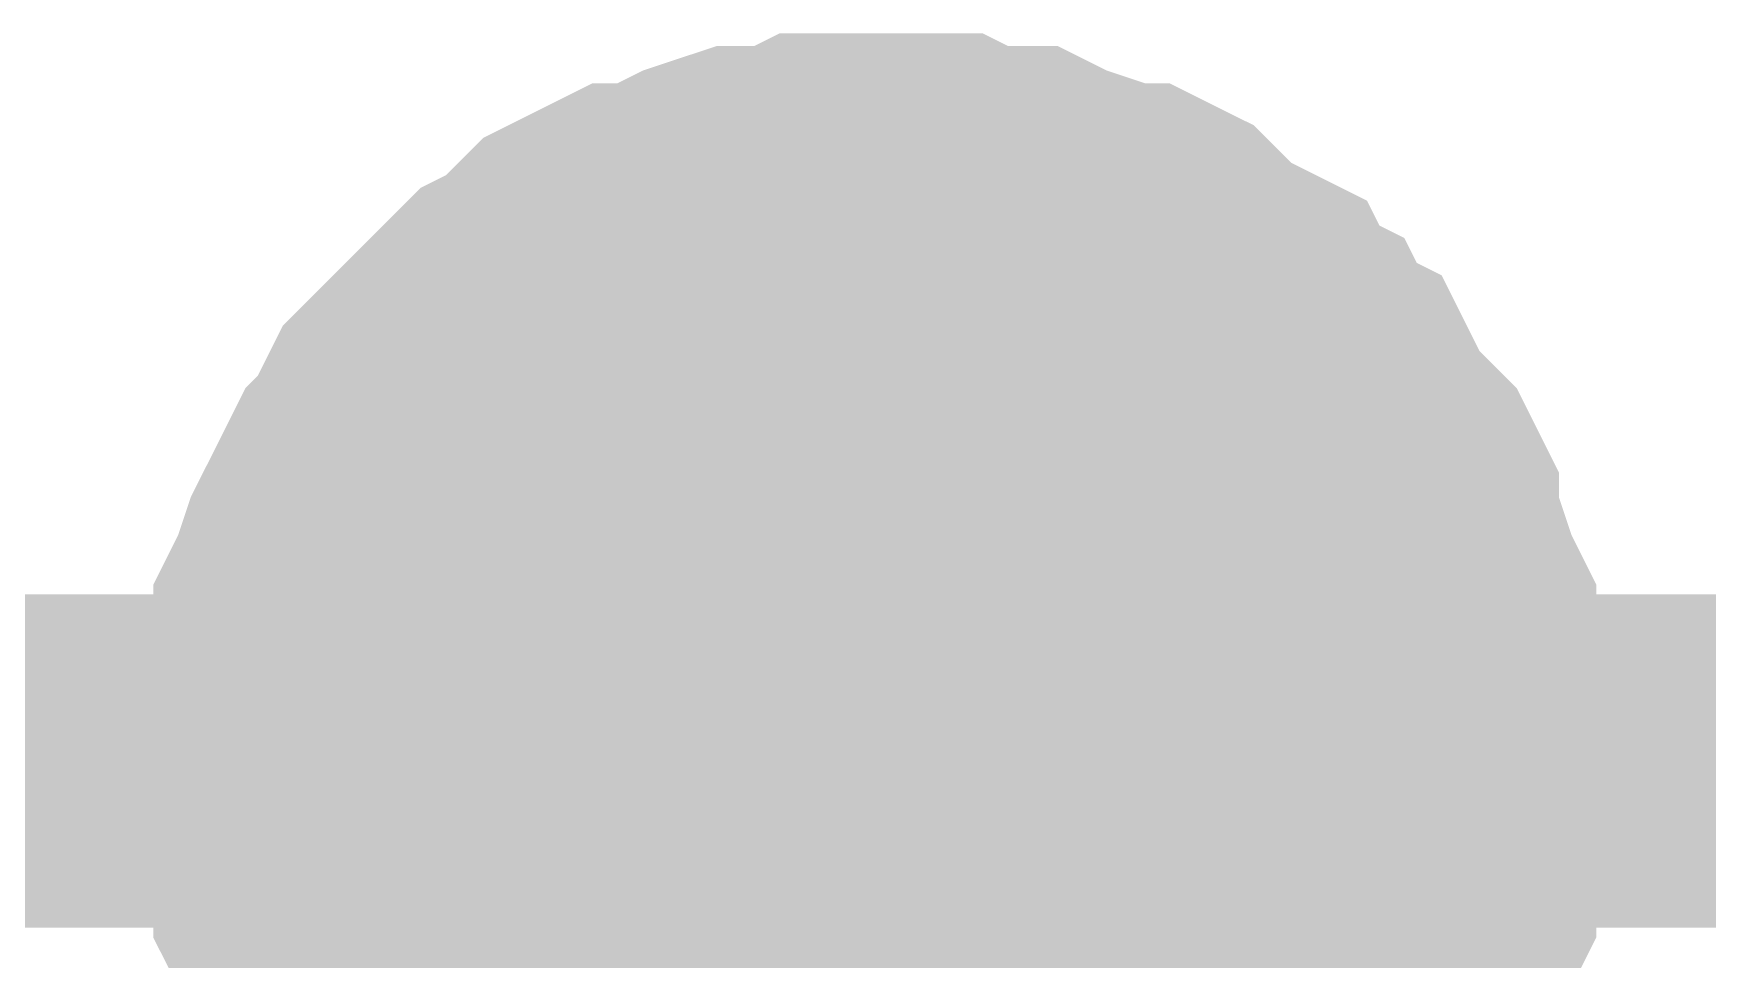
# Model space of a CAD drawing. Header units: inches. Extents: x 0 to 594, y 0 to 420.
# Drawn here: x 141.747 to 143.251, y 279.814 to 280.646 of the extents above; entities that cross this region are included whole.
import ezdxf

# ---------------------------------------------------------------- set-up
doc = ezdxf.new("R2010")
doc.units = ezdxf.units.IN
doc.layers.add('Sheet', color=255, linetype='Continuous')

msp = doc.modelspace()

# ---------------------------------------------------------------- linework, layer by layer
at = {"layer": 'Sheet'}
for points in [[(141.9933, 279.9925, 0.2997, 0.2997, 0), (141.9933, 280.0149, 0.2997, 0.2997, 0), (141.9933, 280.0485, 0.2997, 0.2997, 0), (142.0045, 280.0709, 0.2997, 0.2997, 0), (142.0045, 280.0933, 0.2997, 0.2997, 0), (142.0045, 280.1157, 0.2997, 0.2997, 0), (142.0157, 280.1381, 0.2997, 0.2997, 0), (142.0269, 280.1717, 0.2997, 0.2997, 0), (142.0381, 280.1941, 0.2997, 0.2997, 0), (142.0493, 280.2165, 0.2997, 0.2997, 0), (142.0605, 280.2389, 0.2997, 0.2997, 0), (142.0717, 280.2501, 0.2997, 0.2997, 0), (142.0829, 280.2725, 0.2997, 0.2997, 0), (142.0941, 280.2949, 0.2997, 0.2997, 0), (142.1165, 280.3173, 0.2997, 0.2997, 0), (142.1277, 280.3285, 0.2997, 0.2997, 0), (142.1501, 280.3509, 0.2997, 0.2997, 0), (142.1613, 280.3621, 0.2997, 0.2997, 0), (142.1837, 280.3845, 0.2997, 0.2997, 0), (142.2061, 280.3957, 0.2997, 0.2997, 0), (142.2173, 280.4069, 0.2997, 0.2997, 0), (142.2397, 280.4293, 0.2997, 0.2997, 0), (142.2621, 280.4405, 0.2997, 0.2997, 0), (142.2845, 280.4517, 0.2997, 0.2997, 0), (142.3069, 280.4517, 0.2997, 0.2997, 0), (142.3293, 280.4629, 0.2997, 0.2997, 0), (142.3517, 280.4741, 0.2997, 0.2997, 0), (142.3853, 280.4853, 0.2997, 0.2997, 0), (142.4077, 280.4853, 0.2997, 0.2997, 0), (142.4301, 280.4853, 0.2997, 0.2997, 0), (142.4525, 280.4965, 0.2997, 0.2997, 0), (142.4861, 280.4965, 0.2997, 0.2997, 0), (142.5085, 280.4965, 0.2997, 0.2997, 0)], [(141.9933, 279.9925, 0.2997, 0.2997, 0), (141.9933, 280.0149, 0.2997, 0.2997, 0), (141.9933, 280.0485, 0.2997, 0.2997, 0), (142.0045, 280.0709, 0.2997, 0.2997, 0), (142.0045, 280.0933, 0.2997, 0.2997, 0), (142.0045, 280.1157, 0.2997, 0.2997, 0), (142.0157, 280.1381, 0.2997, 0.2997, 0), (142.0269, 280.1717, 0.2997, 0.2997, 0), (142.0381, 280.1941, 0.2997, 0.2997, 0), (142.0493, 280.2165, 0.2997, 0.2997, 0), (142.0605, 280.2389, 0.2997, 0.2997, 0), (142.0717, 280.2501, 0.2997, 0.2997, 0), (142.0829, 280.2725, 0.2997, 0.2997, 0), (142.0941, 280.2949, 0.2997, 0.2997, 0), (142.1165, 280.3173, 0.2997, 0.2997, 0), (142.1277, 280.3285, 0.2997, 0.2997, 0), (142.1501, 280.3509, 0.2997, 0.2997, 0), (142.1613, 280.3621, 0.2997, 0.2997, 0), (142.1837, 280.3845, 0.2997, 0.2997, 0), (142.2061, 280.3957, 0.2997, 0.2997, 0), (142.2173, 280.4069, 0.2997, 0.2997, 0), (142.2397, 280.4293, 0.2997, 0.2997, 0), (142.2621, 280.4405, 0.2997, 0.2997, 0), (142.2845, 280.4517, 0.2997, 0.2997, 0), (142.3069, 280.4517, 0.2997, 0.2997, 0), (142.3293, 280.4629, 0.2997, 0.2997, 0), (142.3517, 280.4741, 0.2997, 0.2997, 0), (142.3853, 280.4853, 0.2997, 0.2997, 0), (142.4077, 280.4853, 0.2997, 0.2997, 0), (142.4301, 280.4853, 0.2997, 0.2997, 0), (142.4525, 280.4965, 0.2997, 0.2997, 0), (142.4861, 280.4965, 0.2997, 0.2997, 0), (142.5085, 280.4965, 0.2997, 0.2997, 0)], [(141.9933, 279.9925, 0.2997, 0.2997, 0), (141.9933, 280.0149, 0.2997, 0.2997, 0), (141.9933, 280.0485, 0.2997, 0.2997, 0), (142.0045, 280.0709, 0.2997, 0.2997, 0), (142.0045, 280.0933, 0.2997, 0.2997, 0), (142.0045, 280.1157, 0.2997, 0.2997, 0), (142.0157, 280.1381, 0.2997, 0.2997, 0), (142.0269, 280.1717, 0.2997, 0.2997, 0), (142.0381, 280.1941, 0.2997, 0.2997, 0), (142.0493, 280.2165, 0.2997, 0.2997, 0), (142.0605, 280.2389, 0.2997, 0.2997, 0), (142.0717, 280.2501, 0.2997, 0.2997, 0), (142.0829, 280.2725, 0.2997, 0.2997, 0), (142.0941, 280.2949, 0.2997, 0.2997, 0), (142.1165, 280.3173, 0.2997, 0.2997, 0), (142.1277, 280.3285, 0.2997, 0.2997, 0), (142.1501, 280.3509, 0.2997, 0.2997, 0), (142.1613, 280.3621, 0.2997, 0.2997, 0), (142.1837, 280.3845, 0.2997, 0.2997, 0), (142.2061, 280.3957, 0.2997, 0.2997, 0), (142.2173, 280.4069, 0.2997, 0.2997, 0), (142.2397, 280.4293, 0.2997, 0.2997, 0), (142.2621, 280.4405, 0.2997, 0.2997, 0), (142.2845, 280.4517, 0.2997, 0.2997, 0), (142.3069, 280.4517, 0.2997, 0.2997, 0), (142.3293, 280.4629, 0.2997, 0.2997, 0), (142.3517, 280.4741, 0.2997, 0.2997, 0), (142.3853, 280.4853, 0.2997, 0.2997, 0), (142.4077, 280.4853, 0.2997, 0.2997, 0), (142.4301, 280.4853, 0.2997, 0.2997, 0), (142.4525, 280.4965, 0.2997, 0.2997, 0), (142.4861, 280.4965, 0.2997, 0.2997, 0), (142.5085, 280.4965, 0.2997, 0.2997, 0)], [(141.9933, 279.9925, 0.2997, 0.2997, 0), (141.9933, 280.0149, 0.2997, 0.2997, 0), (141.9933, 280.0485, 0.2997, 0.2997, 0), (142.0045, 280.0709, 0.2997, 0.2997, 0), (142.0045, 280.0933, 0.2997, 0.2997, 0), (142.0045, 280.1157, 0.2997, 0.2997, 0), (142.0157, 280.1381, 0.2997, 0.2997, 0), (142.0269, 280.1717, 0.2997, 0.2997, 0), (142.0381, 280.1941, 0.2997, 0.2997, 0), (142.0493, 280.2165, 0.2997, 0.2997, 0), (142.0605, 280.2389, 0.2997, 0.2997, 0), (142.0717, 280.2501, 0.2997, 0.2997, 0), (142.0829, 280.2725, 0.2997, 0.2997, 0), (142.0941, 280.2949, 0.2997, 0.2997, 0), (142.1165, 280.3173, 0.2997, 0.2997, 0), (142.1277, 280.3285, 0.2997, 0.2997, 0), (142.1501, 280.3509, 0.2997, 0.2997, 0), (142.1613, 280.3621, 0.2997, 0.2997, 0), (142.1837, 280.3845, 0.2997, 0.2997, 0), (142.2061, 280.3957, 0.2997, 0.2997, 0), (142.2173, 280.4069, 0.2997, 0.2997, 0), (142.2397, 280.4293, 0.2997, 0.2997, 0), (142.2621, 280.4405, 0.2997, 0.2997, 0), (142.2845, 280.4517, 0.2997, 0.2997, 0), (142.3069, 280.4517, 0.2997, 0.2997, 0), (142.3293, 280.4629, 0.2997, 0.2997, 0), (142.3517, 280.4741, 0.2997, 0.2997, 0), (142.3853, 280.4853, 0.2997, 0.2997, 0), (142.4077, 280.4853, 0.2997, 0.2997, 0), (142.4301, 280.4853, 0.2997, 0.2997, 0), (142.4525, 280.4965, 0.2997, 0.2997, 0), (142.4861, 280.4965, 0.2997, 0.2997, 0), (142.5085, 280.4965, 0.2997, 0.2997, 0)], [(142.5085, 280.4965, 0.2997, 0.2997, 0), (142.5085, 280.4965, 0.2997, 0.2997, 0)], [(142.5085, 280.4965, 0.2997, 0.2997, 0), (142.5309, 280.4965, 0.2997, 0.2997, 0), (142.5645, 280.4965, 0.2997, 0.2997, 0), (142.5869, 280.4853, 0.2997, 0.2997, 0), (142.6093, 280.4853, 0.2997, 0.2997, 0), (142.6317, 280.4853, 0.2997, 0.2997, 0), (142.6541, 280.4741, 0.2997, 0.2997, 0), (142.6877, 280.4629, 0.2997, 0.2997, 0), (142.7101, 280.4517, 0.2997, 0.2997, 0), (142.7325, 280.4517, 0.2997, 0.2997, 0), (142.7549, 280.4405, 0.2997, 0.2997, 0), (142.7661, 280.4293, 0.2997, 0.2997, 0), (142.7885, 280.4069, 0.2997, 0.2997, 0), (142.8109, 280.3957, 0.2997, 0.2997, 0), (142.8333, 280.3845, 0.2997, 0.2997, 0), (142.8445, 280.3621, 0.2997, 0.2997, 0), (142.8669, 280.3509, 0.2997, 0.2997, 0), (142.8781, 280.3285, 0.2997, 0.2997, 0), (142.9005, 280.3173, 0.2997, 0.2997, 0), (142.9117, 280.2949, 0.2997, 0.2997, 0), (142.9229, 280.2725, 0.2997, 0.2997, 0), (142.9452, 280.2501, 0.2997, 0.2997, 0), (142.9564, 280.2389, 0.2997, 0.2997, 0), (142.9676, 280.2165, 0.2997, 0.2997, 0), (142.9676, 280.1941, 0.2997, 0.2997, 0), (142.9788, 280.1717, 0.2997, 0.2997, 0), (142.99, 280.1381, 0.2997, 0.2997, 0), (143.0012, 280.1157, 0.2997, 0.2997, 0), (143.0012, 280.0933, 0.2997, 0.2997, 0), (143.0012, 280.0709, 0.2997, 0.2997, 0), (143.0124, 280.0485, 0.2997, 0.2997, 0), (143.0124, 280.0149, 0.2997, 0.2997, 0), (143.0124, 279.9925, 0.2997, 0.2997, 0)], [(142.5085, 280.4965, 0.2997, 0.2997, 0), (142.5085, 280.4965, 0.2997, 0.2997, 0)], [(142.5085, 280.4965, 0.2997, 0.2997, 0), (142.5309, 280.4965, 0.2997, 0.2997, 0), (142.5645, 280.4965, 0.2997, 0.2997, 0), (142.5869, 280.4853, 0.2997, 0.2997, 0), (142.6093, 280.4853, 0.2997, 0.2997, 0), (142.6317, 280.4853, 0.2997, 0.2997, 0), (142.6541, 280.4741, 0.2997, 0.2997, 0), (142.6877, 280.4629, 0.2997, 0.2997, 0), (142.7101, 280.4517, 0.2997, 0.2997, 0), (142.7325, 280.4517, 0.2997, 0.2997, 0), (142.7549, 280.4405, 0.2997, 0.2997, 0), (142.7661, 280.4293, 0.2997, 0.2997, 0), (142.7885, 280.4069, 0.2997, 0.2997, 0), (142.8109, 280.3957, 0.2997, 0.2997, 0), (142.8333, 280.3845, 0.2997, 0.2997, 0), (142.8445, 280.3621, 0.2997, 0.2997, 0), (142.8669, 280.3509, 0.2997, 0.2997, 0), (142.8781, 280.3285, 0.2997, 0.2997, 0), (142.9005, 280.3173, 0.2997, 0.2997, 0), (142.9117, 280.2949, 0.2997, 0.2997, 0), (142.9229, 280.2725, 0.2997, 0.2997, 0), (142.9452, 280.2501, 0.2997, 0.2997, 0), (142.9564, 280.2389, 0.2997, 0.2997, 0), (142.9676, 280.2165, 0.2997, 0.2997, 0), (142.9676, 280.1941, 0.2997, 0.2997, 0), (142.9788, 280.1717, 0.2997, 0.2997, 0), (142.99, 280.1381, 0.2997, 0.2997, 0), (143.0012, 280.1157, 0.2997, 0.2997, 0), (143.0012, 280.0933, 0.2997, 0.2997, 0), (143.0012, 280.0709, 0.2997, 0.2997, 0), (143.0124, 280.0485, 0.2997, 0.2997, 0), (143.0124, 280.0149, 0.2997, 0.2997, 0), (143.0124, 279.9925, 0.2997, 0.2997, 0)], [(142.5085, 280.4965, 0.2997, 0.2997, 0), (142.5085, 280.4965, 0.2997, 0.2997, 0)], [(142.5085, 280.4965, 0.2997, 0.2997, 0), (142.5309, 280.4965, 0.2997, 0.2997, 0), (142.5645, 280.4965, 0.2997, 0.2997, 0), (142.5869, 280.4853, 0.2997, 0.2997, 0), (142.6093, 280.4853, 0.2997, 0.2997, 0), (142.6317, 280.4853, 0.2997, 0.2997, 0), (142.6541, 280.4741, 0.2997, 0.2997, 0), (142.6877, 280.4629, 0.2997, 0.2997, 0), (142.7101, 280.4517, 0.2997, 0.2997, 0), (142.7325, 280.4517, 0.2997, 0.2997, 0), (142.7549, 280.4405, 0.2997, 0.2997, 0), (142.7661, 280.4293, 0.2997, 0.2997, 0), (142.7885, 280.4069, 0.2997, 0.2997, 0), (142.8109, 280.3957, 0.2997, 0.2997, 0), (142.8333, 280.3845, 0.2997, 0.2997, 0), (142.8445, 280.3621, 0.2997, 0.2997, 0), (142.8669, 280.3509, 0.2997, 0.2997, 0), (142.8781, 280.3285, 0.2997, 0.2997, 0), (142.9005, 280.3173, 0.2997, 0.2997, 0), (142.9117, 280.2949, 0.2997, 0.2997, 0), (142.9229, 280.2725, 0.2997, 0.2997, 0), (142.9452, 280.2501, 0.2997, 0.2997, 0), (142.9564, 280.2389, 0.2997, 0.2997, 0), (142.9676, 280.2165, 0.2997, 0.2997, 0), (142.9676, 280.1941, 0.2997, 0.2997, 0), (142.9788, 280.1717, 0.2997, 0.2997, 0), (142.99, 280.1381, 0.2997, 0.2997, 0), (143.0012, 280.1157, 0.2997, 0.2997, 0), (143.0012, 280.0933, 0.2997, 0.2997, 0), (143.0012, 280.0709, 0.2997, 0.2997, 0), (143.0124, 280.0485, 0.2997, 0.2997, 0), (143.0124, 280.0149, 0.2997, 0.2997, 0), (143.0124, 279.9925, 0.2997, 0.2997, 0)], [(142.5085, 280.4965, 0.2997, 0.2997, 0), (142.5085, 280.4965, 0.2997, 0.2997, 0)], [(142.5085, 280.4965, 0.2997, 0.2997, 0), (142.5309, 280.4965, 0.2997, 0.2997, 0), (142.5645, 280.4965, 0.2997, 0.2997, 0), (142.5869, 280.4853, 0.2997, 0.2997, 0), (142.6093, 280.4853, 0.2997, 0.2997, 0), (142.6317, 280.4853, 0.2997, 0.2997, 0), (142.6541, 280.4741, 0.2997, 0.2997, 0), (142.6877, 280.4629, 0.2997, 0.2997, 0), (142.7101, 280.4517, 0.2997, 0.2997, 0), (142.7325, 280.4517, 0.2997, 0.2997, 0), (142.7549, 280.4405, 0.2997, 0.2997, 0), (142.7661, 280.4293, 0.2997, 0.2997, 0), (142.7885, 280.4069, 0.2997, 0.2997, 0), (142.8109, 280.3957, 0.2997, 0.2997, 0), (142.8333, 280.3845, 0.2997, 0.2997, 0), (142.8445, 280.3621, 0.2997, 0.2997, 0), (142.8669, 280.3509, 0.2997, 0.2997, 0), (142.8781, 280.3285, 0.2997, 0.2997, 0), (142.9005, 280.3173, 0.2997, 0.2997, 0), (142.9117, 280.2949, 0.2997, 0.2997, 0), (142.9229, 280.2725, 0.2997, 0.2997, 0), (142.9452, 280.2501, 0.2997, 0.2997, 0), (142.9564, 280.2389, 0.2997, 0.2997, 0), (142.9676, 280.2165, 0.2997, 0.2997, 0), (142.9676, 280.1941, 0.2997, 0.2997, 0), (142.9788, 280.1717, 0.2997, 0.2997, 0), (142.99, 280.1381, 0.2997, 0.2997, 0), (143.0012, 280.1157, 0.2997, 0.2997, 0), (143.0012, 280.0933, 0.2997, 0.2997, 0), (143.0012, 280.0709, 0.2997, 0.2997, 0), (143.0124, 280.0485, 0.2997, 0.2997, 0), (143.0124, 280.0149, 0.2997, 0.2997, 0), (143.0124, 279.9925, 0.2997, 0.2997, 0)], [(141.9933, 279.9925, 0.0991, 0.0991, 0), (141.9933, 280.0149, 0.0991, 0.0991, 0), (141.9933, 280.0485, 0.0991, 0.0991, 0), (142.0045, 280.0709, 0.0991, 0.0991, 0), (142.0045, 280.0933, 0.0991, 0.0991, 0), (142.0045, 280.1157, 0.0991, 0.0991, 0), (142.0157, 280.1381, 0.0991, 0.0991, 0), (142.0269, 280.1717, 0.0991, 0.0991, 0), (142.0381, 280.1941, 0.0991, 0.0991, 0), (142.0493, 280.2165, 0.0991, 0.0991, 0), (142.0605, 280.2389, 0.0991, 0.0991, 0), (142.0717, 280.2501, 0.0991, 0.0991, 0), (142.0829, 280.2725, 0.0991, 0.0991, 0), (142.0941, 280.2949, 0.0991, 0.0991, 0), (142.1165, 280.3173, 0.0991, 0.0991, 0), (142.1277, 280.3285, 0.0991, 0.0991, 0), (142.1501, 280.3509, 0.0991, 0.0991, 0), (142.1613, 280.3621, 0.0991, 0.0991, 0), (142.1837, 280.3845, 0.0991, 0.0991, 0), (142.2061, 280.3957, 0.0991, 0.0991, 0), (142.2173, 280.4069, 0.0991, 0.0991, 0), (142.2397, 280.4293, 0.0991, 0.0991, 0), (142.2621, 280.4405, 0.0991, 0.0991, 0), (142.2845, 280.4517, 0.0991, 0.0991, 0), (142.3069, 280.4517, 0.0991, 0.0991, 0), (142.3293, 280.4629, 0.0991, 0.0991, 0), (142.3517, 280.4741, 0.0991, 0.0991, 0), (142.3853, 280.4853, 0.0991, 0.0991, 0), (142.4077, 280.4853, 0.0991, 0.0991, 0), (142.4301, 280.4853, 0.0991, 0.0991, 0), (142.4525, 280.4965, 0.0991, 0.0991, 0), (142.4861, 280.4965, 0.0991, 0.0991, 0), (142.5085, 280.4965, 0.0991, 0.0991, 0)], [(141.9933, 279.9925, 0.0991, 0.0991, 0), (141.9933, 280.0149, 0.0991, 0.0991, 0), (141.9933, 280.0485, 0.0991, 0.0991, 0), (142.0045, 280.0709, 0.0991, 0.0991, 0), (142.0045, 280.0933, 0.0991, 0.0991, 0), (142.0045, 280.1157, 0.0991, 0.0991, 0), (142.0157, 280.1381, 0.0991, 0.0991, 0), (142.0269, 280.1717, 0.0991, 0.0991, 0), (142.0381, 280.1941, 0.0991, 0.0991, 0), (142.0493, 280.2165, 0.0991, 0.0991, 0), (142.0605, 280.2389, 0.0991, 0.0991, 0), (142.0717, 280.2501, 0.0991, 0.0991, 0), (142.0829, 280.2725, 0.0991, 0.0991, 0), (142.0941, 280.2949, 0.0991, 0.0991, 0), (142.1165, 280.3173, 0.0991, 0.0991, 0), (142.1277, 280.3285, 0.0991, 0.0991, 0), (142.1501, 280.3509, 0.0991, 0.0991, 0), (142.1613, 280.3621, 0.0991, 0.0991, 0), (142.1837, 280.3845, 0.0991, 0.0991, 0), (142.2061, 280.3957, 0.0991, 0.0991, 0), (142.2173, 280.4069, 0.0991, 0.0991, 0), (142.2397, 280.4293, 0.0991, 0.0991, 0), (142.2621, 280.4405, 0.0991, 0.0991, 0), (142.2845, 280.4517, 0.0991, 0.0991, 0), (142.3069, 280.4517, 0.0991, 0.0991, 0), (142.3293, 280.4629, 0.0991, 0.0991, 0), (142.3517, 280.4741, 0.0991, 0.0991, 0), (142.3853, 280.4853, 0.0991, 0.0991, 0), (142.4077, 280.4853, 0.0991, 0.0991, 0), (142.4301, 280.4853, 0.0991, 0.0991, 0), (142.4525, 280.4965, 0.0991, 0.0991, 0), (142.4861, 280.4965, 0.0991, 0.0991, 0), (142.5085, 280.4965, 0.0991, 0.0991, 0)], [(141.9933, 279.9925, 0.0991, 0.0991, 0), (141.9933, 280.0149, 0.0991, 0.0991, 0), (141.9933, 280.0485, 0.0991, 0.0991, 0), (142.0045, 280.0709, 0.0991, 0.0991, 0), (142.0045, 280.0933, 0.0991, 0.0991, 0), (142.0045, 280.1157, 0.0991, 0.0991, 0), (142.0157, 280.1381, 0.0991, 0.0991, 0), (142.0269, 280.1717, 0.0991, 0.0991, 0), (142.0381, 280.1941, 0.0991, 0.0991, 0), (142.0493, 280.2165, 0.0991, 0.0991, 0), (142.0605, 280.2389, 0.0991, 0.0991, 0), (142.0717, 280.2501, 0.0991, 0.0991, 0), (142.0829, 280.2725, 0.0991, 0.0991, 0), (142.0941, 280.2949, 0.0991, 0.0991, 0), (142.1165, 280.3173, 0.0991, 0.0991, 0), (142.1277, 280.3285, 0.0991, 0.0991, 0), (142.1501, 280.3509, 0.0991, 0.0991, 0), (142.1613, 280.3621, 0.0991, 0.0991, 0), (142.1837, 280.3845, 0.0991, 0.0991, 0), (142.2061, 280.3957, 0.0991, 0.0991, 0), (142.2173, 280.4069, 0.0991, 0.0991, 0), (142.2397, 280.4293, 0.0991, 0.0991, 0), (142.2621, 280.4405, 0.0991, 0.0991, 0), (142.2845, 280.4517, 0.0991, 0.0991, 0), (142.3069, 280.4517, 0.0991, 0.0991, 0), (142.3293, 280.4629, 0.0991, 0.0991, 0), (142.3517, 280.4741, 0.0991, 0.0991, 0), (142.3853, 280.4853, 0.0991, 0.0991, 0), (142.4077, 280.4853, 0.0991, 0.0991, 0), (142.4301, 280.4853, 0.0991, 0.0991, 0), (142.4525, 280.4965, 0.0991, 0.0991, 0), (142.4861, 280.4965, 0.0991, 0.0991, 0), (142.5085, 280.4965, 0.0991, 0.0991, 0)], [(141.9933, 279.9925, 0.0991, 0.0991, 0), (141.9933, 280.0149, 0.0991, 0.0991, 0), (141.9933, 280.0485, 0.0991, 0.0991, 0), (142.0045, 280.0709, 0.0991, 0.0991, 0), (142.0045, 280.0933, 0.0991, 0.0991, 0), (142.0045, 280.1157, 0.0991, 0.0991, 0), (142.0157, 280.1381, 0.0991, 0.0991, 0), (142.0269, 280.1717, 0.0991, 0.0991, 0), (142.0381, 280.1941, 0.0991, 0.0991, 0), (142.0493, 280.2165, 0.0991, 0.0991, 0), (142.0605, 280.2389, 0.0991, 0.0991, 0), (142.0717, 280.2501, 0.0991, 0.0991, 0), (142.0829, 280.2725, 0.0991, 0.0991, 0), (142.0941, 280.2949, 0.0991, 0.0991, 0), (142.1165, 280.3173, 0.0991, 0.0991, 0), (142.1277, 280.3285, 0.0991, 0.0991, 0), (142.1501, 280.3509, 0.0991, 0.0991, 0), (142.1613, 280.3621, 0.0991, 0.0991, 0), (142.1837, 280.3845, 0.0991, 0.0991, 0), (142.2061, 280.3957, 0.0991, 0.0991, 0), (142.2173, 280.4069, 0.0991, 0.0991, 0), (142.2397, 280.4293, 0.0991, 0.0991, 0), (142.2621, 280.4405, 0.0991, 0.0991, 0), (142.2845, 280.4517, 0.0991, 0.0991, 0), (142.3069, 280.4517, 0.0991, 0.0991, 0), (142.3293, 280.4629, 0.0991, 0.0991, 0), (142.3517, 280.4741, 0.0991, 0.0991, 0), (142.3853, 280.4853, 0.0991, 0.0991, 0), (142.4077, 280.4853, 0.0991, 0.0991, 0), (142.4301, 280.4853, 0.0991, 0.0991, 0), (142.4525, 280.4965, 0.0991, 0.0991, 0), (142.4861, 280.4965, 0.0991, 0.0991, 0), (142.5085, 280.4965, 0.0991, 0.0991, 0)], [(142.5085, 280.4965, 0.0991, 0.0991, 0), (142.5085, 280.4965, 0.0991, 0.0991, 0)], [(142.5085, 280.4965, 0.0991, 0.0991, 0), (142.5309, 280.4965, 0.0991, 0.0991, 0), (142.5645, 280.4965, 0.0991, 0.0991, 0), (142.5869, 280.4853, 0.0991, 0.0991, 0), (142.6093, 280.4853, 0.0991, 0.0991, 0), (142.6317, 280.4853, 0.0991, 0.0991, 0), (142.6541, 280.4741, 0.0991, 0.0991, 0), (142.6877, 280.4629, 0.0991, 0.0991, 0), (142.7101, 280.4517, 0.0991, 0.0991, 0), (142.7325, 280.4517, 0.0991, 0.0991, 0), (142.7549, 280.4405, 0.0991, 0.0991, 0), (142.7661, 280.4293, 0.0991, 0.0991, 0), (142.7885, 280.4069, 0.0991, 0.0991, 0), (142.8109, 280.3957, 0.0991, 0.0991, 0), (142.8333, 280.3845, 0.0991, 0.0991, 0), (142.8445, 280.3621, 0.0991, 0.0991, 0), (142.8669, 280.3509, 0.0991, 0.0991, 0), (142.8781, 280.3285, 0.0991, 0.0991, 0), (142.9005, 280.3173, 0.0991, 0.0991, 0), (142.9117, 280.2949, 0.0991, 0.0991, 0), (142.9229, 280.2725, 0.0991, 0.0991, 0), (142.9452, 280.2501, 0.0991, 0.0991, 0), (142.9564, 280.2389, 0.0991, 0.0991, 0), (142.9676, 280.2165, 0.0991, 0.0991, 0), (142.9676, 280.1941, 0.0991, 0.0991, 0), (142.9788, 280.1717, 0.0991, 0.0991, 0), (142.99, 280.1381, 0.0991, 0.0991, 0), (143.0012, 280.1157, 0.0991, 0.0991, 0), (143.0012, 280.0933, 0.0991, 0.0991, 0), (143.0012, 280.0709, 0.0991, 0.0991, 0), (143.0124, 280.0485, 0.0991, 0.0991, 0), (143.0124, 280.0149, 0.0991, 0.0991, 0), (143.0124, 279.9925, 0.0991, 0.0991, 0)], [(142.5085, 280.4965, 0.0991, 0.0991, 0), (142.5085, 280.4965, 0.0991, 0.0991, 0)], [(142.5085, 280.4965, 0.0991, 0.0991, 0), (142.5309, 280.4965, 0.0991, 0.0991, 0), (142.5645, 280.4965, 0.0991, 0.0991, 0), (142.5869, 280.4853, 0.0991, 0.0991, 0), (142.6093, 280.4853, 0.0991, 0.0991, 0), (142.6317, 280.4853, 0.0991, 0.0991, 0), (142.6541, 280.4741, 0.0991, 0.0991, 0), (142.6877, 280.4629, 0.0991, 0.0991, 0), (142.7101, 280.4517, 0.0991, 0.0991, 0), (142.7325, 280.4517, 0.0991, 0.0991, 0), (142.7549, 280.4405, 0.0991, 0.0991, 0), (142.7661, 280.4293, 0.0991, 0.0991, 0), (142.7885, 280.4069, 0.0991, 0.0991, 0), (142.8109, 280.3957, 0.0991, 0.0991, 0), (142.8333, 280.3845, 0.0991, 0.0991, 0), (142.8445, 280.3621, 0.0991, 0.0991, 0), (142.8669, 280.3509, 0.0991, 0.0991, 0), (142.8781, 280.3285, 0.0991, 0.0991, 0), (142.9005, 280.3173, 0.0991, 0.0991, 0), (142.9117, 280.2949, 0.0991, 0.0991, 0), (142.9229, 280.2725, 0.0991, 0.0991, 0), (142.9452, 280.2501, 0.0991, 0.0991, 0), (142.9564, 280.2389, 0.0991, 0.0991, 0), (142.9676, 280.2165, 0.0991, 0.0991, 0), (142.9676, 280.1941, 0.0991, 0.0991, 0), (142.9788, 280.1717, 0.0991, 0.0991, 0), (142.99, 280.1381, 0.0991, 0.0991, 0), (143.0012, 280.1157, 0.0991, 0.0991, 0), (143.0012, 280.0933, 0.0991, 0.0991, 0), (143.0012, 280.0709, 0.0991, 0.0991, 0), (143.0124, 280.0485, 0.0991, 0.0991, 0), (143.0124, 280.0149, 0.0991, 0.0991, 0), (143.0124, 279.9925, 0.0991, 0.0991, 0)], [(142.5085, 280.4965, 0.0991, 0.0991, 0), (142.5085, 280.4965, 0.0991, 0.0991, 0)], [(142.5085, 280.4965, 0.0991, 0.0991, 0), (142.5309, 280.4965, 0.0991, 0.0991, 0), (142.5645, 280.4965, 0.0991, 0.0991, 0), (142.5869, 280.4853, 0.0991, 0.0991, 0), (142.6093, 280.4853, 0.0991, 0.0991, 0), (142.6317, 280.4853, 0.0991, 0.0991, 0), (142.6541, 280.4741, 0.0991, 0.0991, 0), (142.6877, 280.4629, 0.0991, 0.0991, 0), (142.7101, 280.4517, 0.0991, 0.0991, 0), (142.7325, 280.4517, 0.0991, 0.0991, 0), (142.7549, 280.4405, 0.0991, 0.0991, 0), (142.7661, 280.4293, 0.0991, 0.0991, 0), (142.7885, 280.4069, 0.0991, 0.0991, 0), (142.8109, 280.3957, 0.0991, 0.0991, 0), (142.8333, 280.3845, 0.0991, 0.0991, 0), (142.8445, 280.3621, 0.0991, 0.0991, 0), (142.8669, 280.3509, 0.0991, 0.0991, 0), (142.8781, 280.3285, 0.0991, 0.0991, 0), (142.9005, 280.3173, 0.0991, 0.0991, 0), (142.9117, 280.2949, 0.0991, 0.0991, 0), (142.9229, 280.2725, 0.0991, 0.0991, 0), (142.9452, 280.2501, 0.0991, 0.0991, 0), (142.9564, 280.2389, 0.0991, 0.0991, 0), (142.9676, 280.2165, 0.0991, 0.0991, 0), (142.9676, 280.1941, 0.0991, 0.0991, 0), (142.9788, 280.1717, 0.0991, 0.0991, 0), (142.99, 280.1381, 0.0991, 0.0991, 0), (143.0012, 280.1157, 0.0991, 0.0991, 0), (143.0012, 280.0933, 0.0991, 0.0991, 0), (143.0012, 280.0709, 0.0991, 0.0991, 0), (143.0124, 280.0485, 0.0991, 0.0991, 0), (143.0124, 280.0149, 0.0991, 0.0991, 0), (143.0124, 279.9925, 0.0991, 0.0991, 0)], [(142.5085, 280.4965, 0.0991, 0.0991, 0), (142.5085, 280.4965, 0.0991, 0.0991, 0)], [(142.5085, 280.4965, 0.0991, 0.0991, 0), (142.5309, 280.4965, 0.0991, 0.0991, 0), (142.5645, 280.4965, 0.0991, 0.0991, 0), (142.5869, 280.4853, 0.0991, 0.0991, 0), (142.6093, 280.4853, 0.0991, 0.0991, 0), (142.6317, 280.4853, 0.0991, 0.0991, 0), (142.6541, 280.4741, 0.0991, 0.0991, 0), (142.6877, 280.4629, 0.0991, 0.0991, 0), (142.7101, 280.4517, 0.0991, 0.0991, 0), (142.7325, 280.4517, 0.0991, 0.0991, 0), (142.7549, 280.4405, 0.0991, 0.0991, 0), (142.7661, 280.4293, 0.0991, 0.0991, 0), (142.7885, 280.4069, 0.0991, 0.0991, 0), (142.8109, 280.3957, 0.0991, 0.0991, 0), (142.8333, 280.3845, 0.0991, 0.0991, 0), (142.8445, 280.3621, 0.0991, 0.0991, 0), (142.8669, 280.3509, 0.0991, 0.0991, 0), (142.8781, 280.3285, 0.0991, 0.0991, 0), (142.9005, 280.3173, 0.0991, 0.0991, 0), (142.9117, 280.2949, 0.0991, 0.0991, 0), (142.9229, 280.2725, 0.0991, 0.0991, 0), (142.9452, 280.2501, 0.0991, 0.0991, 0), (142.9564, 280.2389, 0.0991, 0.0991, 0), (142.9676, 280.2165, 0.0991, 0.0991, 0), (142.9676, 280.1941, 0.0991, 0.0991, 0), (142.9788, 280.1717, 0.0991, 0.0991, 0), (142.99, 280.1381, 0.0991, 0.0991, 0), (143.0012, 280.1157, 0.0991, 0.0991, 0), (143.0012, 280.0933, 0.0991, 0.0991, 0), (143.0012, 280.0709, 0.0991, 0.0991, 0), (143.0124, 280.0485, 0.0991, 0.0991, 0), (143.0124, 280.0149, 0.0991, 0.0991, 0), (143.0124, 279.9925, 0.0991, 0.0991, 0)], [(147.5033, 279.9925, 0.2997, 0.2997, 0), (142.5085, 279.9925, 0.2997, 0.2997, 0), (135.0051, 279.9925, 0.2997, 0.2997, 0)], [(142.1277, 279.6566, 0.2997, 0.2997, 0), (142.1165, 279.6678, 0.2997, 0.2997, 0), (142.0941, 279.6902, 0.2997, 0.2997, 0), (142.0829, 279.7126, 0.2997, 0.2997, 0), (142.0717, 279.735, 0.2997, 0.2997, 0), (142.0605, 279.7462, 0.2997, 0.2997, 0), (142.0493, 279.7686, 0.2997, 0.2997, 0), (142.0381, 279.791, 0.2997, 0.2997, 0), (142.0269, 279.8134, 0.2997, 0.2997, 0), (142.0157, 279.847, 0.2997, 0.2997, 0), (142.0045, 279.8693, 0.2997, 0.2997, 0), (142.0045, 279.8917, 0.2997, 0.2997, 0), (142.0045, 279.9141, 0.2997, 0.2997, 0), (141.9933, 279.9365, 0.2997, 0.2997, 0), (141.9933, 279.9701, 0.2997, 0.2997, 0), (141.9933, 279.9925, 0.2997, 0.2997, 0)], [(141.9933, 279.9925, 0.2997, 0.2997, 0), (141.9933, 279.9925, 0.2997, 0.2997, 0)], [(142.1277, 279.6566, 0.2997, 0.2997, 0), (142.1165, 279.6678, 0.2997, 0.2997, 0), (142.0941, 279.6902, 0.2997, 0.2997, 0), (142.0829, 279.7126, 0.2997, 0.2997, 0), (142.0717, 279.735, 0.2997, 0.2997, 0), (142.0605, 279.7462, 0.2997, 0.2997, 0), (142.0493, 279.7686, 0.2997, 0.2997, 0), (142.0381, 279.791, 0.2997, 0.2997, 0), (142.0269, 279.8134, 0.2997, 0.2997, 0), (142.0157, 279.847, 0.2997, 0.2997, 0), (142.0045, 279.8693, 0.2997, 0.2997, 0), (142.0045, 279.8917, 0.2997, 0.2997, 0), (142.0045, 279.9141, 0.2997, 0.2997, 0), (141.9933, 279.9365, 0.2997, 0.2997, 0), (141.9933, 279.9701, 0.2997, 0.2997, 0), (141.9933, 279.9925, 0.2997, 0.2997, 0)], [(141.9933, 279.9925, 0.2997, 0.2997, 0), (141.9933, 279.9925, 0.2997, 0.2997, 0)], [(142.1277, 279.6566, 0.2997, 0.2997, 0), (142.1165, 279.6678, 0.2997, 0.2997, 0), (142.0941, 279.6902, 0.2997, 0.2997, 0), (142.0829, 279.7126, 0.2997, 0.2997, 0), (142.0717, 279.735, 0.2997, 0.2997, 0), (142.0605, 279.7462, 0.2997, 0.2997, 0), (142.0493, 279.7686, 0.2997, 0.2997, 0), (142.0381, 279.791, 0.2997, 0.2997, 0), (142.0269, 279.8134, 0.2997, 0.2997, 0), (142.0157, 279.847, 0.2997, 0.2997, 0), (142.0045, 279.8693, 0.2997, 0.2997, 0), (142.0045, 279.8917, 0.2997, 0.2997, 0), (142.0045, 279.9141, 0.2997, 0.2997, 0), (141.9933, 279.9365, 0.2997, 0.2997, 0), (141.9933, 279.9701, 0.2997, 0.2997, 0), (141.9933, 279.9925, 0.2997, 0.2997, 0)], [(141.9933, 279.9925, 0.2997, 0.2997, 0), (141.9933, 279.9925, 0.2997, 0.2997, 0)], [(142.1277, 279.6566, 0.2997, 0.2997, 0), (142.1165, 279.6678, 0.2997, 0.2997, 0), (142.0941, 279.6902, 0.2997, 0.2997, 0), (142.0829, 279.7126, 0.2997, 0.2997, 0), (142.0717, 279.735, 0.2997, 0.2997, 0), (142.0605, 279.7462, 0.2997, 0.2997, 0), (142.0493, 279.7686, 0.2997, 0.2997, 0), (142.0381, 279.791, 0.2997, 0.2997, 0), (142.0269, 279.8134, 0.2997, 0.2997, 0), (142.0157, 279.847, 0.2997, 0.2997, 0), (142.0045, 279.8693, 0.2997, 0.2997, 0), (142.0045, 279.8917, 0.2997, 0.2997, 0), (142.0045, 279.9141, 0.2997, 0.2997, 0), (141.9933, 279.9365, 0.2997, 0.2997, 0), (141.9933, 279.9701, 0.2997, 0.2997, 0), (141.9933, 279.9925, 0.2997, 0.2997, 0)], [(141.9933, 279.9925, 0.2997, 0.2997, 0), (141.9933, 279.9925, 0.2997, 0.2997, 0)], [(147.5033, 269.992, 0.2997, 0.2997, 0), (142.5085, 269.992, 0.2997, 0.2997, 0), (142.5085, 279.9925, 0.2997, 0.2997, 0)], [(143.0124, 279.9925, 0.2997, 0.2997, 0), (143.0124, 279.9701, 0.2997, 0.2997, 0), (143.0124, 279.9365, 0.2997, 0.2997, 0), (143.0012, 279.9141, 0.2997, 0.2997, 0), (143.0012, 279.8917, 0.2997, 0.2997, 0), (143.0012, 279.8693, 0.2997, 0.2997, 0), (142.99, 279.847, 0.2997, 0.2997, 0), (142.9788, 279.8134, 0.2997, 0.2997, 0), (142.9676, 279.791, 0.2997, 0.2997, 0), (142.9676, 279.7686, 0.2997, 0.2997, 0), (142.9564, 279.7462, 0.2997, 0.2997, 0), (142.9452, 279.735, 0.2997, 0.2997, 0), (142.9229, 279.7126, 0.2997, 0.2997, 0), (142.9117, 279.6902, 0.2997, 0.2997, 0), (142.9005, 279.6678, 0.2997, 0.2997, 0), (142.8781, 279.6566, 0.2997, 0.2997, 0)], [(143.0124, 279.9925, 0.2997, 0.2997, 0), (143.0124, 279.9701, 0.2997, 0.2997, 0), (143.0124, 279.9365, 0.2997, 0.2997, 0), (143.0012, 279.9141, 0.2997, 0.2997, 0), (143.0012, 279.8917, 0.2997, 0.2997, 0), (143.0012, 279.8693, 0.2997, 0.2997, 0), (142.99, 279.847, 0.2997, 0.2997, 0), (142.9788, 279.8134, 0.2997, 0.2997, 0), (142.9676, 279.791, 0.2997, 0.2997, 0), (142.9676, 279.7686, 0.2997, 0.2997, 0), (142.9564, 279.7462, 0.2997, 0.2997, 0), (142.9452, 279.735, 0.2997, 0.2997, 0), (142.9229, 279.7126, 0.2997, 0.2997, 0), (142.9117, 279.6902, 0.2997, 0.2997, 0), (142.9005, 279.6678, 0.2997, 0.2997, 0), (142.8781, 279.6566, 0.2997, 0.2997, 0)], [(143.0124, 279.9925, 0.2997, 0.2997, 0), (143.0124, 279.9701, 0.2997, 0.2997, 0), (143.0124, 279.9365, 0.2997, 0.2997, 0), (143.0012, 279.9141, 0.2997, 0.2997, 0), (143.0012, 279.8917, 0.2997, 0.2997, 0), (143.0012, 279.8693, 0.2997, 0.2997, 0), (142.99, 279.847, 0.2997, 0.2997, 0), (142.9788, 279.8134, 0.2997, 0.2997, 0), (142.9676, 279.791, 0.2997, 0.2997, 0), (142.9676, 279.7686, 0.2997, 0.2997, 0), (142.9564, 279.7462, 0.2997, 0.2997, 0), (142.9452, 279.735, 0.2997, 0.2997, 0), (142.9229, 279.7126, 0.2997, 0.2997, 0), (142.9117, 279.6902, 0.2997, 0.2997, 0), (142.9005, 279.6678, 0.2997, 0.2997, 0), (142.8781, 279.6566, 0.2997, 0.2997, 0)], [(143.0124, 279.9925, 0.2997, 0.2997, 0), (143.0124, 279.9701, 0.2997, 0.2997, 0), (143.0124, 279.9365, 0.2997, 0.2997, 0), (143.0012, 279.9141, 0.2997, 0.2997, 0), (143.0012, 279.8917, 0.2997, 0.2997, 0), (143.0012, 279.8693, 0.2997, 0.2997, 0), (142.99, 279.847, 0.2997, 0.2997, 0), (142.9788, 279.8134, 0.2997, 0.2997, 0), (142.9676, 279.791, 0.2997, 0.2997, 0), (142.9676, 279.7686, 0.2997, 0.2997, 0), (142.9564, 279.7462, 0.2997, 0.2997, 0), (142.9452, 279.735, 0.2997, 0.2997, 0), (142.9229, 279.7126, 0.2997, 0.2997, 0), (142.9117, 279.6902, 0.2997, 0.2997, 0), (142.9005, 279.6678, 0.2997, 0.2997, 0), (142.8781, 279.6566, 0.2997, 0.2997, 0)], [(143.0124, 279.9925, 0.2997, 0.2997, 0), (143.0124, 279.9925, 0.2997, 0.2997, 0), (143.0124, 279.9925, 0.2997, 0.2997, 0), (143.0124, 279.9925, 0.2997, 0.2997, 0), (143.0124, 279.9925, 0.2997, 0.2997, 0), (143.0124, 279.9925, 0.2997, 0.2997, 0), (143.0124, 279.9925, 0.2997, 0.2997, 0), (143.0124, 279.9925, 0.2997, 0.2997, 0), (143.0124, 279.9925, 0.2997, 0.2997, 0), (143.0124, 279.9925, 0.2997, 0.2997, 0), (143.0124, 279.9925, 0.2997, 0.2997, 0), (143.0124, 279.9925, 0.2997, 0.2997, 0), (143.0124, 279.9925, 0.2997, 0.2997, 0), (143.0124, 279.9925, 0.2997, 0.2997, 0), (143.0124, 279.9925, 0.2997, 0.2997, 0), (143.0124, 279.9925, 0.2997, 0.2997, 0), (143.0124, 279.9925, 0.2997, 0.2997, 0), (143.0124, 279.9925, 0.2997, 0.2997, 0), (143.0124, 279.9925, 0.2997, 0.2997, 0), (143.0124, 279.9925, 0.2997, 0.2997, 0), (143.0124, 279.9925, 0.2997, 0.2997, 0), (143.0124, 279.9925, 0.2997, 0.2997, 0), (143.0124, 279.9925, 0.2997, 0.2997, 0), (143.0124, 279.9925, 0.2997, 0.2997, 0), (143.0124, 279.9925, 0.2997, 0.2997, 0), (143.0124, 279.9925, 0.2997, 0.2997, 0), (143.0124, 279.9925, 0.2997, 0.2997, 0), (143.0124, 279.9925, 0.2997, 0.2997, 0), (143.0124, 279.9925, 0.2997, 0.2997, 0), (143.0124, 279.9925, 0.2997, 0.2997, 0), (143.0124, 279.9925, 0.2997, 0.2997, 0), (143.0124, 279.9925, 0.2997, 0.2997, 0), (143.0124, 279.9925, 0.2997, 0.2997, 0)], [(143.0124, 279.9925, 0.2997, 0.2997, 0), (143.0124, 279.9925, 0.2997, 0.2997, 0)], [(143.0124, 279.9925, 0.2997, 0.2997, 0), (143.0124, 279.9925, 0.2997, 0.2997, 0), (143.0124, 279.9925, 0.2997, 0.2997, 0), (143.0124, 279.9925, 0.2997, 0.2997, 0), (143.0124, 279.9925, 0.2997, 0.2997, 0), (143.0124, 279.9925, 0.2997, 0.2997, 0), (143.0124, 279.9925, 0.2997, 0.2997, 0), (143.0124, 279.9925, 0.2997, 0.2997, 0), (143.0124, 279.9925, 0.2997, 0.2997, 0), (143.0124, 279.9925, 0.2997, 0.2997, 0), (143.0124, 279.9925, 0.2997, 0.2997, 0), (143.0124, 279.9925, 0.2997, 0.2997, 0), (143.0124, 279.9925, 0.2997, 0.2997, 0), (143.0124, 279.9925, 0.2997, 0.2997, 0), (143.0124, 279.9925, 0.2997, 0.2997, 0), (143.0124, 279.9925, 0.2997, 0.2997, 0), (143.0124, 279.9925, 0.2997, 0.2997, 0), (143.0124, 279.9925, 0.2997, 0.2997, 0), (143.0124, 279.9925, 0.2997, 0.2997, 0), (143.0124, 279.9925, 0.2997, 0.2997, 0), (143.0124, 279.9925, 0.2997, 0.2997, 0), (143.0124, 279.9925, 0.2997, 0.2997, 0), (143.0124, 279.9925, 0.2997, 0.2997, 0), (143.0124, 279.9925, 0.2997, 0.2997, 0), (143.0124, 279.9925, 0.2997, 0.2997, 0), (143.0124, 279.9925, 0.2997, 0.2997, 0), (143.0124, 279.9925, 0.2997, 0.2997, 0), (143.0124, 279.9925, 0.2997, 0.2997, 0), (143.0124, 279.9925, 0.2997, 0.2997, 0), (143.0124, 279.9925, 0.2997, 0.2997, 0), (143.0124, 279.9925, 0.2997, 0.2997, 0), (143.0124, 279.9925, 0.2997, 0.2997, 0), (143.0124, 279.9925, 0.2997, 0.2997, 0)], [(143.0124, 279.9925, 0.2997, 0.2997, 0), (143.0124, 279.9925, 0.2997, 0.2997, 0)], [(143.0124, 279.9925, 0.2997, 0.2997, 0), (143.0124, 279.9925, 0.2997, 0.2997, 0), (143.0124, 279.9925, 0.2997, 0.2997, 0), (143.0124, 279.9925, 0.2997, 0.2997, 0), (143.0124, 279.9925, 0.2997, 0.2997, 0), (143.0124, 279.9925, 0.2997, 0.2997, 0), (143.0124, 279.9925, 0.2997, 0.2997, 0), (143.0124, 279.9925, 0.2997, 0.2997, 0), (143.0124, 279.9925, 0.2997, 0.2997, 0), (143.0124, 279.9925, 0.2997, 0.2997, 0), (143.0124, 279.9925, 0.2997, 0.2997, 0), (143.0124, 279.9925, 0.2997, 0.2997, 0), (143.0124, 279.9925, 0.2997, 0.2997, 0), (143.0124, 279.9925, 0.2997, 0.2997, 0), (143.0124, 279.9925, 0.2997, 0.2997, 0), (143.0124, 279.9925, 0.2997, 0.2997, 0), (143.0124, 279.9925, 0.2997, 0.2997, 0), (143.0124, 279.9925, 0.2997, 0.2997, 0), (143.0124, 279.9925, 0.2997, 0.2997, 0), (143.0124, 279.9925, 0.2997, 0.2997, 0), (143.0124, 279.9925, 0.2997, 0.2997, 0), (143.0124, 279.9925, 0.2997, 0.2997, 0), (143.0124, 279.9925, 0.2997, 0.2997, 0), (143.0124, 279.9925, 0.2997, 0.2997, 0), (143.0124, 279.9925, 0.2997, 0.2997, 0), (143.0124, 279.9925, 0.2997, 0.2997, 0), (143.0124, 279.9925, 0.2997, 0.2997, 0), (143.0124, 279.9925, 0.2997, 0.2997, 0), (143.0124, 279.9925, 0.2997, 0.2997, 0), (143.0124, 279.9925, 0.2997, 0.2997, 0), (143.0124, 279.9925, 0.2997, 0.2997, 0), (143.0124, 279.9925, 0.2997, 0.2997, 0), (143.0124, 279.9925, 0.2997, 0.2997, 0)], [(143.0124, 279.9925, 0.2997, 0.2997, 0), (143.0124, 279.9925, 0.2997, 0.2997, 0)], [(143.0124, 279.9925, 0.2997, 0.2997, 0), (143.0124, 279.9925, 0.2997, 0.2997, 0), (143.0124, 279.9925, 0.2997, 0.2997, 0), (143.0124, 279.9925, 0.2997, 0.2997, 0), (143.0124, 279.9925, 0.2997, 0.2997, 0), (143.0124, 279.9925, 0.2997, 0.2997, 0), (143.0124, 279.9925, 0.2997, 0.2997, 0), (143.0124, 279.9925, 0.2997, 0.2997, 0), (143.0124, 279.9925, 0.2997, 0.2997, 0), (143.0124, 279.9925, 0.2997, 0.2997, 0), (143.0124, 279.9925, 0.2997, 0.2997, 0), (143.0124, 279.9925, 0.2997, 0.2997, 0), (143.0124, 279.9925, 0.2997, 0.2997, 0), (143.0124, 279.9925, 0.2997, 0.2997, 0), (143.0124, 279.9925, 0.2997, 0.2997, 0), (143.0124, 279.9925, 0.2997, 0.2997, 0), (143.0124, 279.9925, 0.2997, 0.2997, 0), (143.0124, 279.9925, 0.2997, 0.2997, 0), (143.0124, 279.9925, 0.2997, 0.2997, 0), (143.0124, 279.9925, 0.2997, 0.2997, 0), (143.0124, 279.9925, 0.2997, 0.2997, 0), (143.0124, 279.9925, 0.2997, 0.2997, 0), (143.0124, 279.9925, 0.2997, 0.2997, 0), (143.0124, 279.9925, 0.2997, 0.2997, 0), (143.0124, 279.9925, 0.2997, 0.2997, 0), (143.0124, 279.9925, 0.2997, 0.2997, 0), (143.0124, 279.9925, 0.2997, 0.2997, 0), (143.0124, 279.9925, 0.2997, 0.2997, 0), (143.0124, 279.9925, 0.2997, 0.2997, 0), (143.0124, 279.9925, 0.2997, 0.2997, 0), (143.0124, 279.9925, 0.2997, 0.2997, 0), (143.0124, 279.9925, 0.2997, 0.2997, 0), (143.0124, 279.9925, 0.2997, 0.2997, 0)], [(143.0124, 279.9925, 0.2997, 0.2997, 0), (143.0124, 279.9925, 0.2997, 0.2997, 0)], [(142.0605, 279.7462, 0.0991, 0.0991, 0), (142.0493, 279.7686, 0.0991, 0.0991, 0), (142.0381, 279.791, 0.0991, 0.0991, 0), (142.0269, 279.8134, 0.0991, 0.0991, 0), (142.0157, 279.847, 0.0991, 0.0991, 0), (142.0045, 279.8693, 0.0991, 0.0991, 0), (142.0045, 279.8917, 0.0991, 0.0991, 0), (142.0045, 279.9141, 0.0991, 0.0991, 0), (141.9933, 279.9365, 0.0991, 0.0991, 0), (141.9933, 279.9701, 0.0991, 0.0991, 0), (141.9933, 279.9925, 0.0991, 0.0991, 0)], [(141.9933, 279.9925, 0.0991, 0.0991, 0), (141.9933, 279.9925, 0.0991, 0.0991, 0)], [(142.0605, 279.7462, 0.0991, 0.0991, 0), (142.0493, 279.7686, 0.0991, 0.0991, 0), (142.0381, 279.791, 0.0991, 0.0991, 0), (142.0269, 279.8134, 0.0991, 0.0991, 0), (142.0157, 279.847, 0.0991, 0.0991, 0), (142.0045, 279.8693, 0.0991, 0.0991, 0), (142.0045, 279.8917, 0.0991, 0.0991, 0), (142.0045, 279.9141, 0.0991, 0.0991, 0), (141.9933, 279.9365, 0.0991, 0.0991, 0), (141.9933, 279.9701, 0.0991, 0.0991, 0), (141.9933, 279.9925, 0.0991, 0.0991, 0)], [(141.9933, 279.9925, 0.0991, 0.0991, 0), (141.9933, 279.9925, 0.0991, 0.0991, 0)], [(142.0605, 279.7462, 0.0991, 0.0991, 0), (142.0493, 279.7686, 0.0991, 0.0991, 0), (142.0381, 279.791, 0.0991, 0.0991, 0), (142.0269, 279.8134, 0.0991, 0.0991, 0), (142.0157, 279.847, 0.0991, 0.0991, 0), (142.0045, 279.8693, 0.0991, 0.0991, 0), (142.0045, 279.8917, 0.0991, 0.0991, 0), (142.0045, 279.9141, 0.0991, 0.0991, 0), (141.9933, 279.9365, 0.0991, 0.0991, 0), (141.9933, 279.9701, 0.0991, 0.0991, 0), (141.9933, 279.9925, 0.0991, 0.0991, 0)], [(141.9933, 279.9925, 0.0991, 0.0991, 0), (141.9933, 279.9925, 0.0991, 0.0991, 0)], [(142.0605, 279.7462, 0.0991, 0.0991, 0), (142.0493, 279.7686, 0.0991, 0.0991, 0), (142.0381, 279.791, 0.0991, 0.0991, 0), (142.0269, 279.8134, 0.0991, 0.0991, 0), (142.0157, 279.847, 0.0991, 0.0991, 0), (142.0045, 279.8693, 0.0991, 0.0991, 0), (142.0045, 279.8917, 0.0991, 0.0991, 0), (142.0045, 279.9141, 0.0991, 0.0991, 0), (141.9933, 279.9365, 0.0991, 0.0991, 0), (141.9933, 279.9701, 0.0991, 0.0991, 0), (141.9933, 279.9925, 0.0991, 0.0991, 0)], [(141.9933, 279.9925, 0.0991, 0.0991, 0), (141.9933, 279.9925, 0.0991, 0.0991, 0)], [(143.0124, 279.9925, 0.0991, 0.0991, 0), (143.0124, 279.9701, 0.0991, 0.0991, 0), (143.0124, 279.9365, 0.0991, 0.0991, 0), (143.0012, 279.9141, 0.0991, 0.0991, 0), (143.0012, 279.8917, 0.0991, 0.0991, 0), (143.0012, 279.8693, 0.0991, 0.0991, 0), (142.99, 279.847, 0.0991, 0.0991, 0), (142.9788, 279.8134, 0.0991, 0.0991, 0), (142.9676, 279.791, 0.0991, 0.0991, 0), (142.9676, 279.7686, 0.0991, 0.0991, 0), (142.9564, 279.7462, 0.0991, 0.0991, 0)], [(143.0124, 279.9925, 0.0991, 0.0991, 0), (143.0124, 279.9701, 0.0991, 0.0991, 0), (143.0124, 279.9365, 0.0991, 0.0991, 0), (143.0012, 279.9141, 0.0991, 0.0991, 0), (143.0012, 279.8917, 0.0991, 0.0991, 0), (143.0012, 279.8693, 0.0991, 0.0991, 0), (142.99, 279.847, 0.0991, 0.0991, 0), (142.9788, 279.8134, 0.0991, 0.0991, 0), (142.9676, 279.791, 0.0991, 0.0991, 0), (142.9676, 279.7686, 0.0991, 0.0991, 0), (142.9564, 279.7462, 0.0991, 0.0991, 0)], [(143.0124, 279.9925, 0.0991, 0.0991, 0), (143.0124, 279.9701, 0.0991, 0.0991, 0), (143.0124, 279.9365, 0.0991, 0.0991, 0), (143.0012, 279.9141, 0.0991, 0.0991, 0), (143.0012, 279.8917, 0.0991, 0.0991, 0), (143.0012, 279.8693, 0.0991, 0.0991, 0), (142.99, 279.847, 0.0991, 0.0991, 0), (142.9788, 279.8134, 0.0991, 0.0991, 0), (142.9676, 279.791, 0.0991, 0.0991, 0), (142.9676, 279.7686, 0.0991, 0.0991, 0), (142.9564, 279.7462, 0.0991, 0.0991, 0)], [(143.0124, 279.9925, 0.0991, 0.0991, 0), (143.0124, 279.9701, 0.0991, 0.0991, 0), (143.0124, 279.9365, 0.0991, 0.0991, 0), (143.0012, 279.9141, 0.0991, 0.0991, 0), (143.0012, 279.8917, 0.0991, 0.0991, 0), (143.0012, 279.8693, 0.0991, 0.0991, 0), (142.99, 279.847, 0.0991, 0.0991, 0), (142.9788, 279.8134, 0.0991, 0.0991, 0), (142.9676, 279.791, 0.0991, 0.0991, 0), (142.9676, 279.7686, 0.0991, 0.0991, 0), (142.9564, 279.7462, 0.0991, 0.0991, 0)], [(143.0124, 279.9925, 0.0991, 0.0991, 0), (143.0124, 279.9925, 0.0991, 0.0991, 0), (143.0124, 279.9925, 0.0991, 0.0991, 0), (143.0124, 279.9925, 0.0991, 0.0991, 0), (143.0124, 279.9925, 0.0991, 0.0991, 0), (143.0124, 279.9925, 0.0991, 0.0991, 0), (143.0124, 279.9925, 0.0991, 0.0991, 0), (143.0124, 279.9925, 0.0991, 0.0991, 0), (143.0124, 279.9925, 0.0991, 0.0991, 0), (143.0124, 279.9925, 0.0991, 0.0991, 0), (143.0124, 279.9925, 0.0991, 0.0991, 0), (143.0124, 279.9925, 0.0991, 0.0991, 0), (143.0124, 279.9925, 0.0991, 0.0991, 0), (143.0124, 279.9925, 0.0991, 0.0991, 0), (143.0124, 279.9925, 0.0991, 0.0991, 0), (143.0124, 279.9925, 0.0991, 0.0991, 0), (143.0124, 279.9925, 0.0991, 0.0991, 0), (143.0124, 279.9925, 0.0991, 0.0991, 0), (143.0124, 279.9925, 0.0991, 0.0991, 0), (143.0124, 279.9925, 0.0991, 0.0991, 0), (143.0124, 279.9925, 0.0991, 0.0991, 0), (143.0124, 279.9925, 0.0991, 0.0991, 0), (143.0124, 279.9925, 0.0991, 0.0991, 0), (143.0124, 279.9925, 0.0991, 0.0991, 0), (143.0124, 279.9925, 0.0991, 0.0991, 0), (143.0124, 279.9925, 0.0991, 0.0991, 0), (143.0124, 279.9925, 0.0991, 0.0991, 0), (143.0124, 279.9925, 0.0991, 0.0991, 0), (143.0124, 279.9925, 0.0991, 0.0991, 0), (143.0124, 279.9925, 0.0991, 0.0991, 0), (143.0124, 279.9925, 0.0991, 0.0991, 0), (143.0124, 279.9925, 0.0991, 0.0991, 0), (143.0124, 279.9925, 0.0991, 0.0991, 0)], [(143.0124, 279.9925, 0.0991, 0.0991, 0), (143.0124, 279.9925, 0.0991, 0.0991, 0)], [(143.0124, 279.9925, 0.0991, 0.0991, 0), (143.0124, 279.9925, 0.0991, 0.0991, 0), (143.0124, 279.9925, 0.0991, 0.0991, 0), (143.0124, 279.9925, 0.0991, 0.0991, 0), (143.0124, 279.9925, 0.0991, 0.0991, 0), (143.0124, 279.9925, 0.0991, 0.0991, 0), (143.0124, 279.9925, 0.0991, 0.0991, 0), (143.0124, 279.9925, 0.0991, 0.0991, 0), (143.0124, 279.9925, 0.0991, 0.0991, 0), (143.0124, 279.9925, 0.0991, 0.0991, 0), (143.0124, 279.9925, 0.0991, 0.0991, 0), (143.0124, 279.9925, 0.0991, 0.0991, 0), (143.0124, 279.9925, 0.0991, 0.0991, 0), (143.0124, 279.9925, 0.0991, 0.0991, 0), (143.0124, 279.9925, 0.0991, 0.0991, 0), (143.0124, 279.9925, 0.0991, 0.0991, 0), (143.0124, 279.9925, 0.0991, 0.0991, 0), (143.0124, 279.9925, 0.0991, 0.0991, 0), (143.0124, 279.9925, 0.0991, 0.0991, 0), (143.0124, 279.9925, 0.0991, 0.0991, 0), (143.0124, 279.9925, 0.0991, 0.0991, 0), (143.0124, 279.9925, 0.0991, 0.0991, 0), (143.0124, 279.9925, 0.0991, 0.0991, 0), (143.0124, 279.9925, 0.0991, 0.0991, 0), (143.0124, 279.9925, 0.0991, 0.0991, 0), (143.0124, 279.9925, 0.0991, 0.0991, 0), (143.0124, 279.9925, 0.0991, 0.0991, 0), (143.0124, 279.9925, 0.0991, 0.0991, 0), (143.0124, 279.9925, 0.0991, 0.0991, 0), (143.0124, 279.9925, 0.0991, 0.0991, 0), (143.0124, 279.9925, 0.0991, 0.0991, 0), (143.0124, 279.9925, 0.0991, 0.0991, 0), (143.0124, 279.9925, 0.0991, 0.0991, 0)], [(143.0124, 279.9925, 0.0991, 0.0991, 0), (143.0124, 279.9925, 0.0991, 0.0991, 0)], [(143.0124, 279.9925, 0.0991, 0.0991, 0), (143.0124, 279.9925, 0.0991, 0.0991, 0), (143.0124, 279.9925, 0.0991, 0.0991, 0), (143.0124, 279.9925, 0.0991, 0.0991, 0), (143.0124, 279.9925, 0.0991, 0.0991, 0), (143.0124, 279.9925, 0.0991, 0.0991, 0), (143.0124, 279.9925, 0.0991, 0.0991, 0), (143.0124, 279.9925, 0.0991, 0.0991, 0), (143.0124, 279.9925, 0.0991, 0.0991, 0), (143.0124, 279.9925, 0.0991, 0.0991, 0), (143.0124, 279.9925, 0.0991, 0.0991, 0), (143.0124, 279.9925, 0.0991, 0.0991, 0), (143.0124, 279.9925, 0.0991, 0.0991, 0), (143.0124, 279.9925, 0.0991, 0.0991, 0), (143.0124, 279.9925, 0.0991, 0.0991, 0), (143.0124, 279.9925, 0.0991, 0.0991, 0), (143.0124, 279.9925, 0.0991, 0.0991, 0), (143.0124, 279.9925, 0.0991, 0.0991, 0), (143.0124, 279.9925, 0.0991, 0.0991, 0), (143.0124, 279.9925, 0.0991, 0.0991, 0), (143.0124, 279.9925, 0.0991, 0.0991, 0), (143.0124, 279.9925, 0.0991, 0.0991, 0), (143.0124, 279.9925, 0.0991, 0.0991, 0), (143.0124, 279.9925, 0.0991, 0.0991, 0), (143.0124, 279.9925, 0.0991, 0.0991, 0), (143.0124, 279.9925, 0.0991, 0.0991, 0), (143.0124, 279.9925, 0.0991, 0.0991, 0), (143.0124, 279.9925, 0.0991, 0.0991, 0), (143.0124, 279.9925, 0.0991, 0.0991, 0), (143.0124, 279.9925, 0.0991, 0.0991, 0), (143.0124, 279.9925, 0.0991, 0.0991, 0), (143.0124, 279.9925, 0.0991, 0.0991, 0), (143.0124, 279.9925, 0.0991, 0.0991, 0)], [(143.0124, 279.9925, 0.0991, 0.0991, 0), (143.0124, 279.9925, 0.0991, 0.0991, 0)], [(143.0124, 279.9925, 0.0991, 0.0991, 0), (143.0124, 279.9925, 0.0991, 0.0991, 0), (143.0124, 279.9925, 0.0991, 0.0991, 0), (143.0124, 279.9925, 0.0991, 0.0991, 0), (143.0124, 279.9925, 0.0991, 0.0991, 0), (143.0124, 279.9925, 0.0991, 0.0991, 0), (143.0124, 279.9925, 0.0991, 0.0991, 0), (143.0124, 279.9925, 0.0991, 0.0991, 0), (143.0124, 279.9925, 0.0991, 0.0991, 0), (143.0124, 279.9925, 0.0991, 0.0991, 0), (143.0124, 279.9925, 0.0991, 0.0991, 0), (143.0124, 279.9925, 0.0991, 0.0991, 0), (143.0124, 279.9925, 0.0991, 0.0991, 0), (143.0124, 279.9925, 0.0991, 0.0991, 0), (143.0124, 279.9925, 0.0991, 0.0991, 0), (143.0124, 279.9925, 0.0991, 0.0991, 0), (143.0124, 279.9925, 0.0991, 0.0991, 0), (143.0124, 279.9925, 0.0991, 0.0991, 0), (143.0124, 279.9925, 0.0991, 0.0991, 0), (143.0124, 279.9925, 0.0991, 0.0991, 0), (143.0124, 279.9925, 0.0991, 0.0991, 0), (143.0124, 279.9925, 0.0991, 0.0991, 0), (143.0124, 279.9925, 0.0991, 0.0991, 0), (143.0124, 279.9925, 0.0991, 0.0991, 0), (143.0124, 279.9925, 0.0991, 0.0991, 0), (143.0124, 279.9925, 0.0991, 0.0991, 0), (143.0124, 279.9925, 0.0991, 0.0991, 0), (143.0124, 279.9925, 0.0991, 0.0991, 0), (143.0124, 279.9925, 0.0991, 0.0991, 0), (143.0124, 279.9925, 0.0991, 0.0991, 0), (143.0124, 279.9925, 0.0991, 0.0991, 0), (143.0124, 279.9925, 0.0991, 0.0991, 0), (143.0124, 279.9925, 0.0991, 0.0991, 0)], [(143.0124, 279.9925, 0.0991, 0.0991, 0), (143.0124, 279.9925, 0.0991, 0.0991, 0)]]:
    msp.add_lwpolyline(points, format="xyseb", dxfattribs=at)
msp.add_lwpolyline([(142.246, 280, 0.508, 0.508, 1), (142.754, 280, 0.508, 0.508, 1)], format="xyseb", close=True, dxfattribs=at)

doc.saveas('drawing.dxf')
